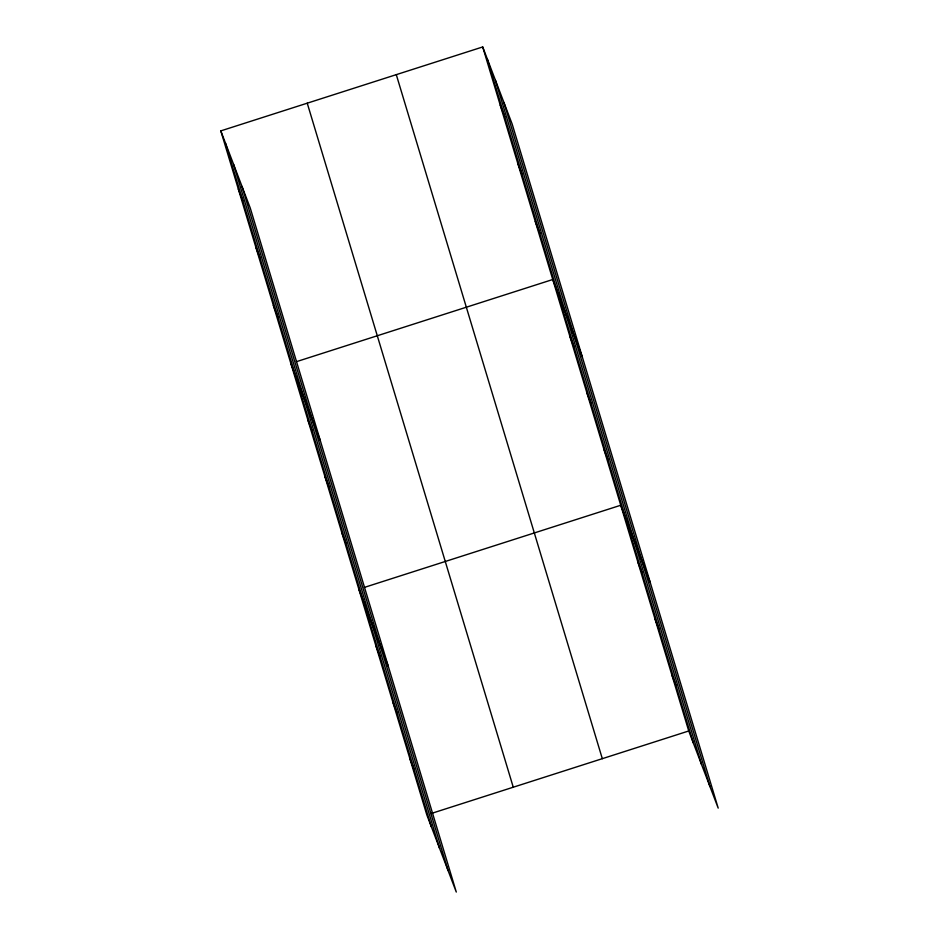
<?xml version="1.0" encoding="UTF-8"?>
<svg xmlns="http://www.w3.org/2000/svg" width="939" height="939" viewBox="0 0 939 939"><rect width="100%" height="100%" fill="white"/><g stroke="black" fill="none" stroke-linecap="round" stroke-linejoin="round"><path stroke-width="1.41" d="M220.806 130.885L250.255 208.024L456.284 892.05L426.822 814.911L220.806 130.885L482.716 46.95L512.178 124.089L718.194 808.115L688.745 730.976L482.716 46.95M296.431 361.668L552.766 279.517L582.227 356.656M364.414 587.391L620.749 505.252L650.211 582.391M431.001 813.573L688.745 730.976M500.229 105.098L504.759 116.929M517.741 163.233L522.26 175.077M535.253 221.381L539.772 233.212M569.762 335.951L574.281 347.794M586.758 392.385L591.277 404.228M603.754 448.819L608.272 460.65M637.745 561.675L642.276 573.518M654.741 618.108L659.272 629.952M671.737 674.542L676.268 686.386M238.318 189.032L242.837 200.864M255.831 247.168L260.349 259.011M273.343 305.316L277.862 317.147M290.855 363.452L320.305 440.591M307.851 419.886L312.37 431.729M324.847 476.319L329.366 488.163M341.843 532.753L346.362 544.585M358.839 589.187L388.288 666.326M375.835 645.609L380.354 657.453M392.831 702.043L397.35 713.886M409.827 758.477L414.345 770.32M503.95 102.539L709.966 786.565M495.475 80.343L701.492 764.369M487.247 58.793L693.264 742.819M396.293 74.651L602.31 758.677M307.241 103.184L513.257 787.211M242.027 186.474L448.044 870.5M233.553 164.278L439.569 848.304M225.325 142.728L431.341 826.754"/></g></svg>
